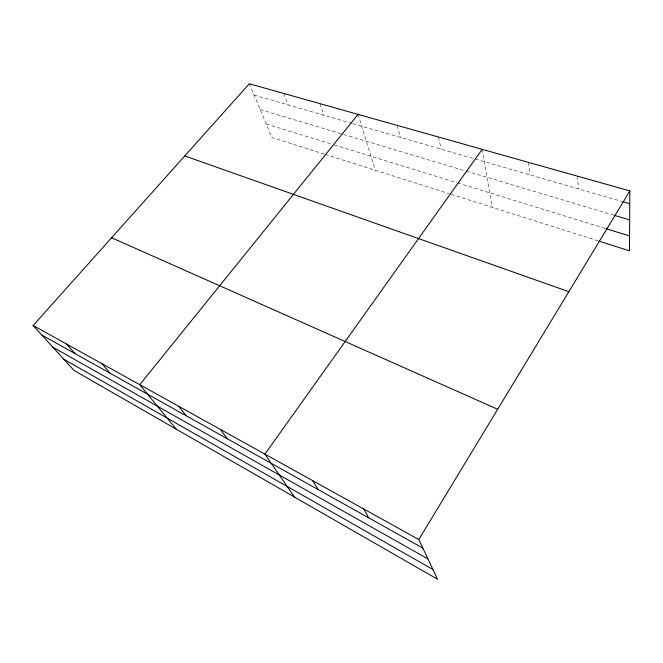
<?xml version="1.0" encoding="UTF-8"?>
<svg xmlns="http://www.w3.org/2000/svg" width="663" height="663" viewBox="0 0 663 663"><rect width="100%" height="100%" fill="white"/><g stroke="black" fill="none" stroke-linecap="round" stroke-linejoin="round"><path stroke-width="0.5" stroke-dasharray="3.31 2.49" d="M254.086 95.074L351.78 123.326M352.774 123.616L621.853 201.419M260.178 109.561L465.31 170.83M466.296 171.12L612.869 214.903M266.244 123.981L331.417 144.062M334.326 144.957L456.732 182.673M457.702 182.971L604.888 228.321M324.414 154.164L271.946 137.539L249.321 83.753M325.4 154.471L449.249 193.72M451.196 194.334L597.869 240.81M283.689 93.425L288.123 104.92M319.881 103.619L323.958 115.279M358.061 114.376L375.366 170.308M397.178 125.39L400.377 137.382M438.483 137.026L441.177 149.175M482.175 149.332L492.17 207.32M528.477 162.369L529.944 174.841M577.606 176.209L578.351 188.839"/><path stroke-width="0.99" d="M33.15 325.508L418.817 539.549L437.53 579.247L74.007 370.443L33.15 325.508L249.321 83.753L629.85 190.919L629.452 250.821L598.855 241.125M418.817 539.549L629.85 190.919M482.175 149.332L264.902 454.13L294.521 497.109M358.061 114.376L139.76 384.673L176.242 429.16M622.847 201.709L629.767 203.707M613.855 215.193L629.659 219.917M605.874 228.627L629.552 235.92M184.77 155.946L568.846 291.695M111.616 237.76L497.681 409.27M41.819 335.039L422.861 548.135M52.849 347.172L427.95 558.926M63.789 359.197L432.931 569.492M66.54 344.039L74.969 353.578M102.011 363.722L110.141 373.252M178.795 406.336L186.17 415.767M220.414 429.442L227.326 438.782M312.555 480.576L318.265 489.642M363.722 508.977L368.669 517.828"/></g></svg>
